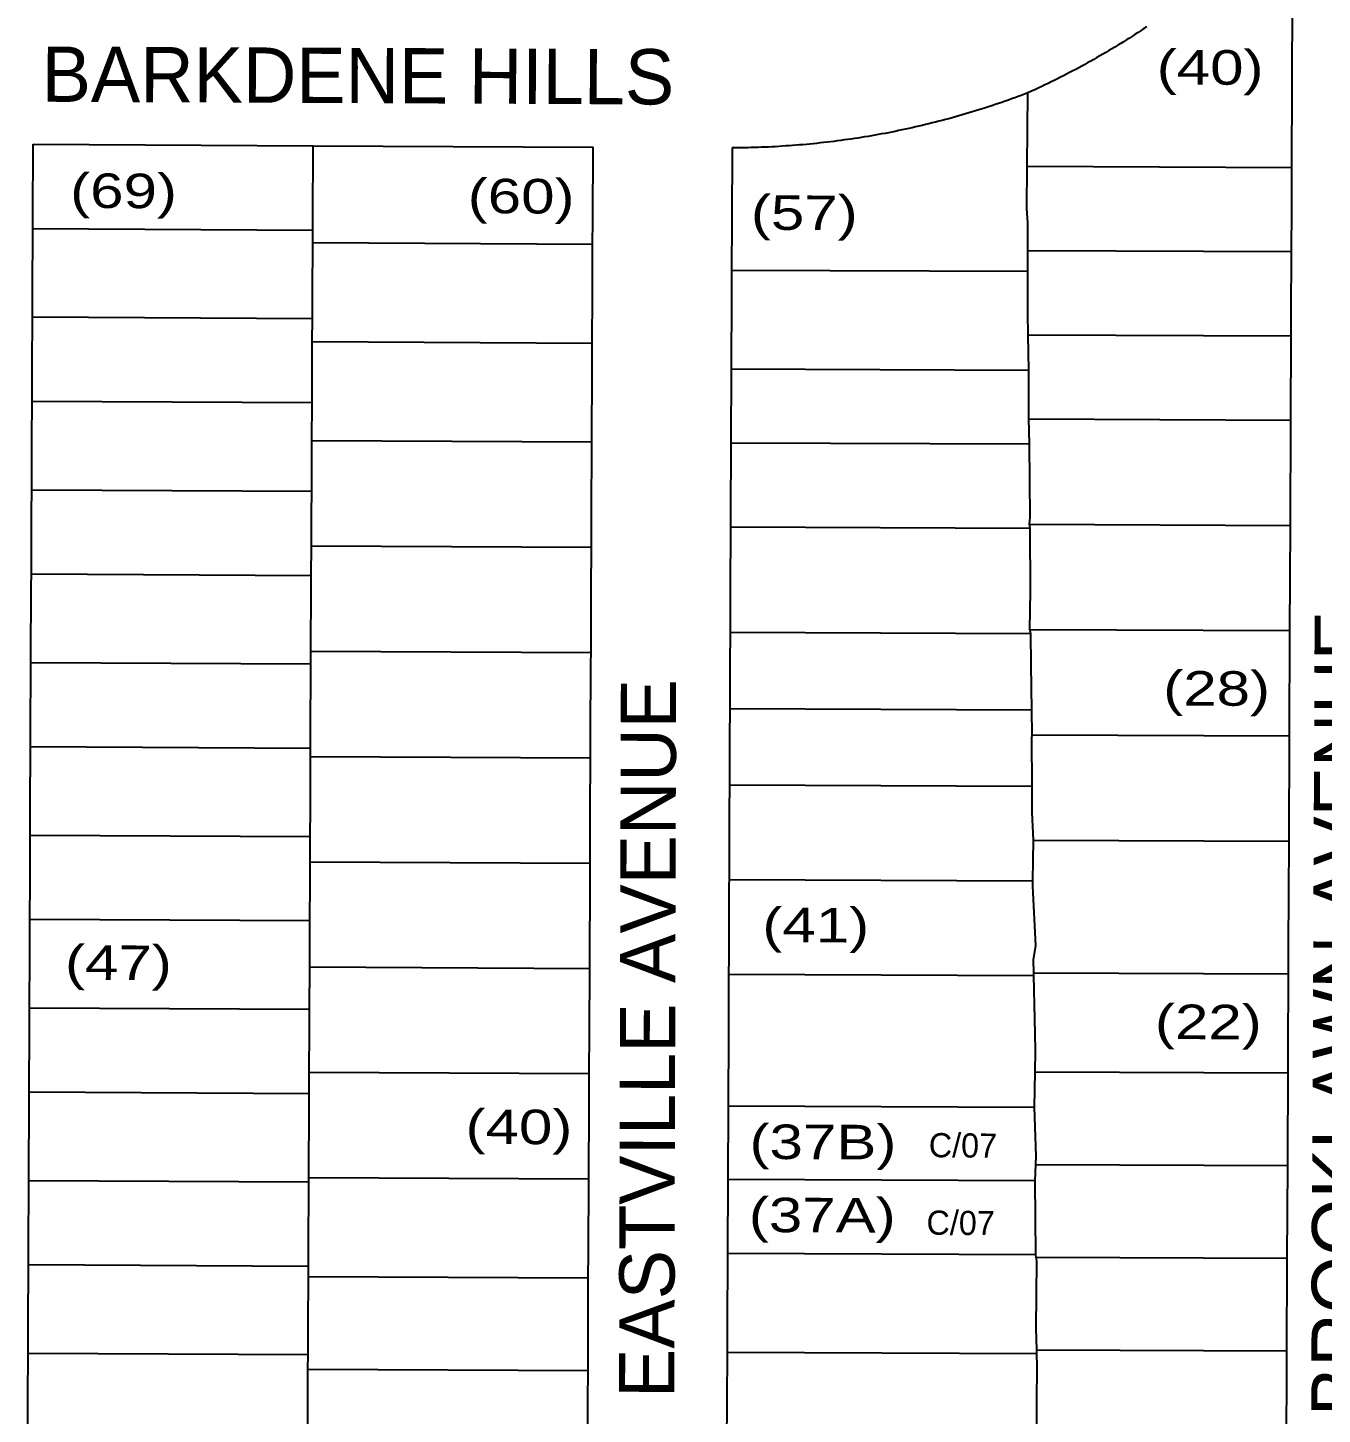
# Model space of a CAD drawing. Header units: millimetres. Extents: x 1745962 to 1749233, y 4525379 to 4529927.
# Drawn here: x 1747135.6 to 1747323, y 4526928.4 to 4527129 of the extents above; entities that cross this region are included whole.
import ezdxf

# ---------------------------------------------------------------- set-up
doc = ezdxf.new("R2010")
doc.units = ezdxf.units.MM
doc.header["$LTSCALE"] = 10
doc.header["$MEASUREMENT"] = 0
for name, color, linetype in [('AROLL_ADDRESS', 44, 'Continuous'), ('AROLL_LOTS', 8, 'Continuous'), ('AROLL_ROADS', 7, 'Continuous'), ('CONSENT_AROLL', 8, 'Continuous')]:
    doc.layers.add(name, color=color, linetype=linetype)
doc.styles.add('Univers Condensed', font='UNVR57W.TTF')
doc.styles.add('Univers Light Condensed', font='unvr47a.ttf')

msp = doc.modelspace()

# ---------------------------------------------------------------- linework, layer by layer
at = {"layer": 'AROLL_LOTS'}
for p, q in [((1747318.56, 4527108.82), (1747318.66, 4527133.21)), ((1747280.25, 4527108.98), (1747280.33, 4527119.59)), ((1747280.88, 4527119.85), (1747280.33, 4527119.59)), ((1747136.32, 4527101.49), (1747136.36, 4527112.16)), ((1747136.36, 4527112.16), (1747176.89, 4527111.95)), ((1747176.85, 4527101.28), (1747176.89, 4527111.95)), ((1747176.89, 4527111.95), (1747217.41, 4527111.74)), ((1747217.37, 4527101.08), (1747217.41, 4527111.74)), ((1747237.53, 4527111.64), (1747237.48, 4527100.98)), ((1747280.21, 4527102.89), (1747280.25, 4527108.98)), ((1747280.25, 4527108.98), (1747318.56, 4527108.82)), ((1747318.54, 4527102.73), (1747318.56, 4527108.82)), ((1747280.33, 4527100.8), (1747280.21, 4527102.89)), ((1747318.51, 4527096.64), (1747318.54, 4527102.73)), ((1747136.31, 4527099.96), (1747136.32, 4527101.49)), ((1747176.83, 4527099.76), (1747176.85, 4527101.28)), ((1747217.35, 4527097.72), (1747217.37, 4527101.08)), ((1747237.48, 4527100.98), (1747237.45, 4527093.97)), ((1747280.34, 4527096.78), (1747280.33, 4527100.8)), ((1747136.27, 4527090.83), (1747136.31, 4527099.96)), ((1747136.31, 4527099.96), (1747176.83, 4527099.76)), ((1747176.83, 4527097.93), (1747176.83, 4527099.76)), ((1747176.8, 4527090.62), (1747176.83, 4527097.93)), ((1747176.83, 4527097.93), (1747217.35, 4527097.72)), ((1747217.32, 4527090.41), (1747217.35, 4527097.72)), ((1747280.34, 4527096.78), (1747318.51, 4527096.64)), ((1747280.34, 4527093.8), (1747280.34, 4527096.78)), ((1747318.47, 4527087.49), (1747318.51, 4527096.64)), ((1747237.45, 4527093.97), (1747237.44, 4527090.31)), ((1747237.45, 4527093.97), (1747280.34, 4527093.8)), ((1747280.35, 4527090.14), (1747280.34, 4527093.8)), ((1747136.25, 4527087.17), (1747136.27, 4527090.83)), ((1747176.79, 4527086.96), (1747176.8, 4527090.62)), ((1747217.29, 4527083.4), (1747217.32, 4527090.41)), ((1747237.44, 4527090.31), (1747237.39, 4527079.65)), ((1747280.35, 4527087.66), (1747280.35, 4527090.14)), ((1747136.22, 4527080.16), (1747136.25, 4527087.17)), ((1747136.25, 4527087.17), (1747176.79, 4527086.96)), ((1747176.77, 4527083.61), (1747176.79, 4527086.96)), ((1747280.4, 4527084.59), (1747280.35, 4527087.66)), ((1747318.45, 4527084.44), (1747318.47, 4527087.49)), ((1747280.4, 4527084.59), (1747318.45, 4527084.44)), ((1747280.49, 4527079.47), (1747280.4, 4527084.59)), ((1747318.4, 4527072.25), (1747318.45, 4527084.44)), ((1747176.76, 4527079.95), (1747176.77, 4527083.61)), ((1747176.77, 4527083.61), (1747217.29, 4527083.4)), ((1747217.28, 4527079.74), (1747217.29, 4527083.4)), ((1747136.21, 4527074.98), (1747136.22, 4527080.16)), ((1747176.73, 4527074.78), (1747176.76, 4527079.95)), ((1747217.23, 4527069.08), (1747217.28, 4527079.74)), ((1747237.39, 4527079.65), (1747237.35, 4527068.98)), ((1747237.39, 4527079.65), (1747280.49, 4527079.47)), ((1747280.49, 4527072.41), (1747280.49, 4527079.47)), ((1747136.18, 4527069.49), (1747136.21, 4527074.98)), ((1747136.21, 4527074.98), (1747176.73, 4527074.78)), ((1747176.71, 4527069.28), (1747176.73, 4527074.78)), ((1747280.49, 4527072.41), (1747318.4, 4527072.25)), ((1747280.57, 4527068.8), (1747280.49, 4527072.41)), ((1747318.34, 4527057.01), (1747318.4, 4527072.25)), ((1747136.15, 4527062.18), (1747136.18, 4527069.49)), ((1747176.68, 4527061.97), (1747176.71, 4527069.28)), ((1747176.71, 4527069.28), (1747217.23, 4527069.08)), ((1747217.19, 4527058.41), (1747217.23, 4527069.08)), ((1747237.35, 4527068.98), (1747237.3, 4527058.31)), ((1747237.35, 4527068.98), (1747280.57, 4527068.8)), ((1747280.66, 4527058.14), (1747280.57, 4527068.8)), ((1747136.13, 4527058.83), (1747136.15, 4527062.18)), ((1747136.15, 4527062.18), (1747176.68, 4527061.97)), ((1747176.67, 4527058.62), (1747176.68, 4527061.97)), ((1747136.1, 4527049.99), (1747136.13, 4527058.83)), ((1747176.64, 4527054.05), (1747176.67, 4527058.62)), ((1747217.17, 4527053.84), (1747217.19, 4527058.41)), ((1747237.3, 4527056.79), (1747237.26, 4527047.65)), ((1747237.3, 4527058.31), (1747237.3, 4527056.79)), ((1747237.3, 4527056.79), (1747280.67, 4527056.62)), ((1747280.59, 4527057.17), (1747280.66, 4527058.14)), ((1747280.59, 4527057.17), (1747318.34, 4527057.01)), ((1747280.67, 4527056.62), (1747280.59, 4527057.17)), ((1747280.74, 4527047.47), (1747280.67, 4527056.62)), ((1747318.28, 4527041.78), (1747318.34, 4527057.01)), ((1747176.62, 4527049.78), (1747176.64, 4527054.05)), ((1747176.64, 4527054.05), (1747217.17, 4527053.84)), ((1747217.14, 4527047.75), (1747217.17, 4527053.84)), ((1747136.09, 4527048.16), (1747136.1, 4527049.99)), ((1747136.1, 4527049.99), (1747176.62, 4527049.78)), ((1747176.62, 4527047.95), (1747176.62, 4527049.78)), ((1747136.04, 4527037.49), (1747136.09, 4527048.16)), ((1747176.58, 4527038.81), (1747176.62, 4527047.95)), ((1747217.11, 4527038.6), (1747217.14, 4527047.75)), ((1747237.26, 4527047.65), (1747237.24, 4527041.56)), ((1747280.65, 4527041.93), (1747280.74, 4527047.47)), ((1747237.24, 4527041.56), (1747237.22, 4527036.99)), ((1747237.24, 4527041.56), (1747280.75, 4527041.38)), ((1747280.65, 4527041.93), (1747318.28, 4527041.78)), ((1747280.75, 4527041.38), (1747280.65, 4527041.93)), ((1747280.82, 4527036.81), (1747280.75, 4527041.38)), ((1747318.21, 4527026.54), (1747318.28, 4527041.78)), ((1747176.58, 4527038.81), (1747217.11, 4527038.6)), ((1747176.58, 4527037.28), (1747176.58, 4527038.81)), ((1747217.1, 4527037.08), (1747217.11, 4527038.6)), ((1747136, 4527026.83), (1747136.04, 4527037.19)), ((1747136.04, 4527037.19), (1747136.04, 4527037.49)), ((1747136.04, 4527037.19), (1747176.58, 4527036.98)), ((1747176.53, 4527026.62), (1747176.58, 4527036.98)), ((1747176.58, 4527036.98), (1747176.58, 4527037.28)), ((1747217.05, 4527026.41), (1747217.1, 4527037.08)), ((1747237.22, 4527036.99), (1747237.19, 4527030.5)), ((1747280.91, 4527030.33), (1747280.82, 4527036.81)), ((1747237.19, 4527030.5), (1747237.17, 4527026.32)), ((1747237.19, 4527030.5), (1747280.91, 4527030.33)), ((1747280.96, 4527026.69), (1747280.91, 4527030.33)), ((1747136, 4527025), (1747136, 4527026.83)), ((1747176.52, 4527024.79), (1747176.53, 4527026.62)), ((1747217.04, 4527023.37), (1747217.05, 4527026.41)), ((1747237.17, 4527026.32), (1747237.15, 4527019.46)), ((1747280.91, 4527026.15), (1747280.96, 4527026.69)), ((1747280.96, 4527026.69), (1747318.21, 4527026.54)), ((1747318.15, 4527011.3), (1747318.21, 4527026.54)), ((1747135.95, 4527016.16), (1747136, 4527025)), ((1747136, 4527025), (1747176.52, 4527024.79)), ((1747176.52, 4527023.58), (1747176.52, 4527024.79)), ((1747280.95, 4527019.28), (1747280.91, 4527026.15)), ((1747176.49, 4527015.95), (1747176.52, 4527023.58)), ((1747176.52, 4527023.58), (1747217.04, 4527023.37)), ((1747217.01, 4527015.76), (1747217.04, 4527023.37)), ((1747237.15, 4527019.46), (1747237.13, 4527015.66)), ((1747237.15, 4527019.46), (1747280.95, 4527019.28)), ((1747280.98, 4527015.47), (1747280.95, 4527019.28)), ((1747135.94, 4527012.2), (1747135.95, 4527016.16)), ((1747176.47, 4527011.99), (1747176.49, 4527015.95)), ((1747216.98, 4527008.13), (1747217.01, 4527015.76)), ((1747237.13, 4527015.66), (1747237.09, 4527005.75)), ((1747281.15, 4527011.46), (1747280.98, 4527015.47)), ((1747135.91, 4527005.49), (1747135.94, 4527012.2)), ((1747135.94, 4527012.2), (1747176.47, 4527011.99)), ((1747176.46, 4527008.34), (1747176.47, 4527011.99)), ((1747281.07, 4527005.57), (1747281.15, 4527011.46)), ((1747281.15, 4527011.46), (1747318.15, 4527011.3)), ((1747318.09, 4526996.06), (1747318.15, 4527011.3)), ((1747176.44, 4527005.29), (1747176.46, 4527008.34)), ((1747176.46, 4527008.34), (1747216.98, 4527008.13)), ((1747216.97, 4527005.09), (1747216.98, 4527008.13)), ((1747135.89, 4527000.01), (1747135.91, 4527005.49)), ((1747176.41, 4526999.81), (1747176.44, 4527005.29)), ((1747216.92, 4526994.42), (1747216.97, 4527005.09)), ((1747237.08, 4527004.99), (1747237.04, 4526994.32)), ((1747237.09, 4527005.75), (1747237.08, 4527004.99)), ((1747237.09, 4527005.75), (1747281.07, 4527005.57)), ((1747281.07, 4527004.81), (1747281.07, 4527005.57)), ((1747281.51, 4526996.22), (1747281.07, 4527004.81)), ((1747135.86, 4526994.83), (1747135.89, 4527000.01)), ((1747135.89, 4527000.01), (1747176.41, 4526999.81)), ((1747176.4, 4526994.62), (1747176.41, 4526999.81)), ((1747281.16, 4526994.14), (1747281.51, 4526996.22)), ((1747135.84, 4526987.21), (1747135.86, 4526994.83)), ((1747176.39, 4526993.1), (1747176.4, 4526994.62)), ((1747216.92, 4526992.9), (1747216.92, 4526994.42)), ((1747237.04, 4526994.32), (1747237.03, 4526992.04)), ((1747281.2, 4526992.25), (1747281.16, 4526994.14)), ((1747318.07, 4526992.1), (1747318.09, 4526996.06)), ((1747176.37, 4526987.01), (1747176.39, 4526993.1)), ((1747176.39, 4526993.1), (1747216.92, 4526992.9)), ((1747216.88, 4526983.76), (1747216.92, 4526992.9)), ((1747281.2, 4526992.25), (1747318.07, 4526992.1)), ((1747281.2, 4526991.86), (1747281.2, 4526992.25)), ((1747237.03, 4526992.04), (1747236.99, 4526983.66)), ((1747237.03, 4526992.04), (1747281.2, 4526991.86)), ((1747281.4, 4526983.48), (1747281.2, 4526991.86)), ((1747318.02, 4526980.82), (1747318.07, 4526992.1)), ((1747135.82, 4526984.16), (1747135.84, 4526987.21)), ((1747135.84, 4526987.21), (1747176.37, 4526987.01)), ((1747176.35, 4526983.95), (1747176.37, 4526987.01)), ((1747135.79, 4526975.02), (1747135.82, 4526984.16)), ((1747176.32, 4526977.87), (1747176.35, 4526983.95)), ((1747216.86, 4526977.66), (1747216.88, 4526983.76)), ((1747236.99, 4526983.66), (1747236.95, 4526972.99)), ((1747281.45, 4526980.98), (1747281.4, 4526983.48)), ((1747281.4, 4526977.93), (1747281.45, 4526980.98)), ((1747318.01, 4526977.78), (1747318.02, 4526980.82)), ((1747176.31, 4526974.81), (1747176.32, 4526977.87)), ((1747176.32, 4526977.87), (1747216.86, 4526977.66)), ((1747216.83, 4526973.09), (1747216.86, 4526977.66)), ((1747281.32, 4526972.81), (1747281.4, 4526977.93)), ((1747281.4, 4526977.93), (1747318.01, 4526977.78)), ((1747317.96, 4526965.58), (1747318.01, 4526977.78)), ((1747135.77, 4526973.5), (1747135.79, 4526975.02)), ((1747135.79, 4526975.02), (1747176.31, 4526974.81)), ((1747176.31, 4526973.3), (1747176.31, 4526974.81)), ((1747135.73, 4526962.83), (1747135.77, 4526973.5)), ((1747176.26, 4526962.63), (1747176.31, 4526973.3)), ((1747216.79, 4526962.42), (1747216.83, 4526973.09)), ((1747236.95, 4526972.99), (1747236.9, 4526962.32)), ((1747236.95, 4526972.99), (1747281.32, 4526972.81)), ((1747281.56, 4526965.74), (1747281.32, 4526972.81)), ((1747281.4, 4526962.15), (1747281.51, 4526964.53)), ((1747281.51, 4526964.53), (1747281.56, 4526965.74)), ((1747281.51, 4526964.53), (1747317.95, 4526964.37)), ((1747317.9, 4526950.95), (1747317.95, 4526964.37)), ((1747317.95, 4526964.37), (1747317.96, 4526965.58)), ((1747135.68, 4526952.16), (1747135.73, 4526962.22)), ((1747135.73, 4526962.22), (1747135.73, 4526962.83)), ((1747135.73, 4526962.22), (1747176.26, 4526962.01)), ((1747176.22, 4526951.96), (1747176.26, 4526962.01)), ((1747176.26, 4526962.63), (1747216.79, 4526962.42)), ((1747176.26, 4526962.01), (1747176.26, 4526962.63)), ((1747216.74, 4526951.76), (1747216.79, 4526962.42)), ((1747236.9, 4526962.32), (1747236.86, 4526951.67)), ((1747281.48, 4526951.49), (1747281.4, 4526962.15)), ((1747135.68, 4526950.03), (1747135.68, 4526952.16)), ((1747135.64, 4526941.5), (1747135.68, 4526950.03)), ((1747135.68, 4526950.03), (1747176.2, 4526949.82)), ((1747176.2, 4526949.82), (1747176.22, 4526951.96)), ((1747216.72, 4526948.1), (1747216.74, 4526951.76)), ((1747236.86, 4526951.67), (1747236.81, 4526941)), ((1747236.86, 4526951.67), (1747281.48, 4526951.49)), ((1747281.54, 4526951.11), (1747281.48, 4526951.49)), ((1747281.54, 4526951.11), (1747317.9, 4526950.95)), ((1747281.65, 4526950.5), (1747281.54, 4526951.11)), ((1747281.56, 4526940.81), (1747281.65, 4526950.5)), ((1747317.84, 4526937.55), (1747317.89, 4526950.35)), ((1747317.89, 4526950.35), (1747317.9, 4526950.95)), ((1747176.17, 4526941.3), (1747176.2, 4526948.3)), ((1747176.2, 4526948.3), (1747176.2, 4526949.82)), ((1747176.2, 4526948.3), (1747216.72, 4526948.1)), ((1747216.69, 4526941.09), (1747216.72, 4526948.1)), ((1747135.62, 4526937.23), (1747135.64, 4526941.5)), ((1747176.15, 4526937.02), (1747176.17, 4526941.3)), ((1747216.68, 4526934.69), (1747216.69, 4526941.09)), ((1747236.81, 4526941), (1747236.8, 4526937.34)), ((1747281.62, 4526937.71), (1747281.56, 4526940.81)), ((1747135.59, 4526930.83), (1747135.62, 4526937.23)), ((1747135.62, 4526937.23), (1747176.15, 4526937.02)), ((1747176.14, 4526934.9), (1747176.15, 4526937.02)), ((1747236.8, 4526937.34), (1747236.77, 4526930.33)), ((1747236.8, 4526937.34), (1747281.63, 4526937.16)), ((1747281.62, 4526937.71), (1747317.84, 4526937.55)), ((1747281.63, 4526937.16), (1747281.62, 4526937.71)), ((1747281.67, 4526935.26), (1747281.63, 4526937.16)), ((1747317.83, 4526935.11), (1747317.84, 4526937.55)), ((1747176.13, 4526930.63), (1747176.14, 4526934.9)), ((1747176.14, 4526934.9), (1747216.68, 4526934.69)), ((1747216.65, 4526930.42), (1747216.68, 4526934.69)), ((1747281.64, 4526930.15), (1747281.67, 4526935.26)), ((1747317.79, 4526924.14), (1747317.83, 4526935.11)), ((1747135.58, 4526925.04), (1747135.59, 4526930.83)), ((1747176.1, 4526924.84), (1747176.13, 4526930.63)), ((1747216.62, 4526921.28), (1747216.65, 4526930.42)), ((1747236.77, 4526930.33), (1747236.74, 4526923.94)), ((1747281.65, 4526924.3), (1747281.64, 4526930.15))]:
    msp.add_line(p, q, dxfattribs=at)
for points in [[(1747297.57, 4527129.18), (1747297.15, 4527128.9), (1747296.73, 4527128.62), (1747296.32, 4527128.35), (1747295.9, 4527128.08), (1747295.47, 4527127.81), (1747295.05, 4527127.54), (1747294.63, 4527127.27), (1747294.2, 4527127.01), (1747293.78, 4527126.75), (1747293.35, 4527126.49), (1747292.92, 4527126.22), (1747292.5, 4527125.97), (1747292.06, 4527125.72), (1747291.64, 4527125.46), (1747291.2, 4527125.21), (1747290.77, 4527124.96), (1747290.34, 4527124.71), (1747289.9, 4527124.46), (1747289.47, 4527124.22), (1747289.03, 4527123.98), (1747288.59, 4527123.73), (1747288.16, 4527123.49), (1747287.72, 4527123.25), (1747287.28, 4527123.01), (1747286.83, 4527122.79), (1747286.39, 4527122.55), (1747285.95, 4527122.32), (1747285.5, 4527122.09), (1747285.06, 4527121.86), (1747284.61, 4527121.63), (1747284.16, 4527121.42), (1747283.72, 4527121.19), (1747283.27, 4527120.97), (1747282.82, 4527120.75), (1747282.36, 4527120.54), (1747281.92, 4527120.32), (1747281.46, 4527120.11), (1747280.88, 4527119.85)], [(1747280.33, 4527119.59), (1747279.87, 4527119.41), (1747279.39, 4527119.24), (1747278.92, 4527119.06), (1747278.46, 4527118.89), (1747277.99, 4527118.73), (1747277.52, 4527118.56), (1747277.05, 4527118.39), (1747276.57, 4527118.22), (1747276.1, 4527118.07), (1747275.62, 4527117.91), (1747275.15, 4527117.74), (1747274.67, 4527117.6), (1747274.2, 4527117.44), (1747273.72, 4527117.29), (1747273.24, 4527117.14), (1747272.77, 4527116.99), (1747272.28, 4527116.84), (1747271.81, 4527116.7), (1747271.33, 4527116.56), (1747270.85, 4527116.42), (1747270.37, 4527116.28), (1747269.89, 4527116.14), (1747269.41, 4527116.01), (1747268.92, 4527115.87), (1747268.44, 4527115.75), (1747267.96, 4527115.62), (1747267.48, 4527115.5), (1747266.99, 4527115.37), (1747266.5, 4527115.25), (1747266.02, 4527115.13), (1747265.54, 4527115.01), (1747265.05, 4527114.89), (1747264.56, 4527114.78), (1747264.07, 4527114.67), (1747263.58, 4527114.56), (1747263.1, 4527114.45), (1747262.61, 4527114.34), (1747262.11, 4527114.24), (1747261.63, 4527114.14), (1747261.14, 4527114.04), (1747260.65, 4527113.94), (1747260.16, 4527113.84), (1747259.67, 4527113.75), (1747259.18, 4527113.66), (1747258.68, 4527113.57), (1747258.19, 4527113.48), (1747257.69, 4527113.39), (1747257.21, 4527113.31), (1747256.71, 4527113.23), (1747256.22, 4527113.15), (1747255.72, 4527113.07), (1747255.24, 4527112.99), (1747254.73, 4527112.92), (1747254.24, 4527112.85), (1747253.75, 4527112.79), (1747253.25, 4527112.71), (1747252.75, 4527112.66), (1747252.26, 4527112.59), (1747251.76, 4527112.52), (1747251.27, 4527112.47), (1747250.77, 4527112.41), (1747250.27, 4527112.36), (1747249.77, 4527112.3), (1747249.28, 4527112.25), (1747248.78, 4527112.2), (1747248.28, 4527112.15), (1747247.79, 4527112.1), (1747247.28, 4527112.07), (1747246.79, 4527112.03), (1747246.29, 4527111.98), (1747245.79, 4527111.95), (1747245.29, 4527111.92), (1747244.8, 4527111.88), (1747244.29, 4527111.85), (1747243.79, 4527111.82), (1747243.29, 4527111.8), (1747242.79, 4527111.77), (1747242.29, 4527111.75), (1747241.8, 4527111.73), (1747241.3, 4527111.71), (1747240.8, 4527111.7), (1747240.3, 4527111.69), (1747239.8, 4527111.67), (1747239.3, 4527111.66), (1747238.8, 4527111.65), (1747238.3, 4527111.64), (1747237.53, 4527111.64)]]:
    msp.add_lwpolyline(points, dxfattribs=at)
at = {"layer": 'CONSENT_AROLL'}
msp.add_line((1747281.4, 4526962.15), (1747236.9, 4526962.32), dxfattribs=at)

# ---------------------------------------------------------------- texts
at = {"layer": 'AROLL_ADDRESS', "style": 'Univers Light Condensed', "width": 1.3}
for s, rotation, p in [('(40)', 359.77, (1747298.99, 4527120.83)), ('(69)', 359.71, (1747141.71, 4527102.97)), ('(60)', 359.71, (1747199.26, 4527102.2)), ('(57)', 359.77, (1747240.25, 4527099.79)), ('(28)', 359.75, (1747299.93, 4527030.95)), ('(41)', 359.77, (1747241.91, 4526996.69)), ('(47)', 359.71, (1747140.97, 4526991.26)), ('(22)', 359.75, (1747298.73, 4526982.68)), ('(40)', 359.71, (1747198.94, 4526967.5)), ('(37B)', 359.77, (1747240.05, 4526965.32)), ('(37A)', 359.77, (1747239.95, 4526954.73))]:
    msp.add_text(s, height=5, rotation=rotation, dxfattribs=at).set_placement(p)
at = {"layer": 'AROLL_ROADS', "style": 'Univers Condensed'}
for s, rotation, p in [('BARKDENE HILLS', 359.75, (1747137.58, 4527118.32)), ('BROOKLAWN AVENUE', 89.75, (1747329.35, 4526928.08)), ('EASTVILLE AVENUE', 89.85, (1747229.16, 4526930.72))]:
    msp.add_text(s, height=8, rotation=rotation, dxfattribs=at).set_placement(p)
at = {"layer": 'CONSENT_AROLL'}
for p in [(1747265.99, 4526965.57), (1747265.66, 4526954.36)]:
    msp.add_text('C/07', height=3.5, rotation=359.51, dxfattribs=at).set_placement(p)

doc.saveas('drawing.dxf')
